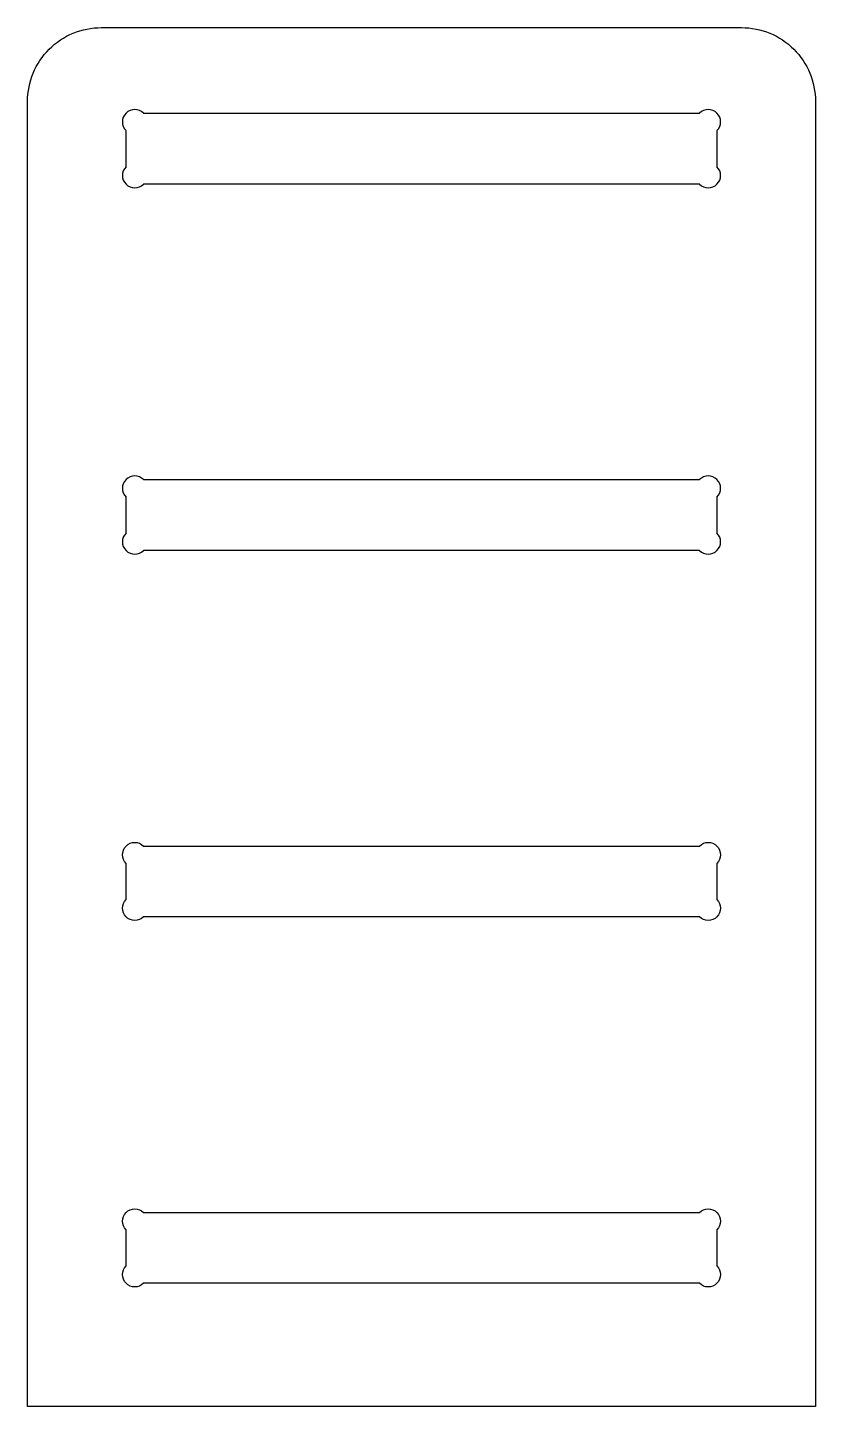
# Model space of a CAD drawing. Header units: inches. Extents: x -25 to -17, y -1.5 to 12.5.
import ezdxf

# ---------------------------------------------------------------- set-up
doc = ezdxf.new("R2010")
doc.units = ezdxf.units.IN
doc.layers.get('0').update_dxf_attribs({"linetype": 'CONTINUOUS'})

msp = doc.modelspace()

# ---------------------------------------------------------------- linework, layer by layer
for p, q in [((-23.823, 11.63), (-18.177, 11.63)), ((-24, 11.087), (-24, 11.453)), ((-18, 11.453), (-18, 11.087)), ((-18.177, 10.91), (-23.823, 10.91)), ((-23.823, 7.91), (-18.177, 7.91)), ((-24, 7.367), (-24, 7.733)), ((-18, 7.733), (-18, 7.367)), ((-18.177, 7.19), (-23.823, 7.19))]:
    msp.add_line(p, q)
for points in [[(-17.75, 12.5, -0.414214), (-17, 11.75), (-17, -1.5), (-25, -1.5), (-25, 11.75, -0.414214), (-24.25, 12.5)], [(-18.177, 4.19, -1), (-18, 4.013), (-18, 3.647, -1), (-18.177, 3.47), (-23.823, 3.47, -1), (-24, 3.647), (-24, 4.013, -1), (-23.823, 4.19)], [(-18.177, 0.47, -1), (-18, 0.293), (-18, -0.073, -1), (-18.177, -0.25), (-23.823, -0.25, -1), (-24, -0.073), (-24, 0.293, -1), (-23.823, 0.47)]]:
    msp.add_lwpolyline(points, format="xyb", close=True)
for centre, start, end in [((-23.912, 11.542), 45, 225), ((-18.088, 11.542), -45, 135), ((-23.912, 10.998), 135, 315), ((-18.088, 10.998), -135, 45), ((-23.912, 7.822), 45, 225), ((-18.088, 7.822), -45, 135), ((-23.912, 7.278), 135, 315), ((-18.088, 7.278), -135, 45)]:
    msp.add_arc(centre, 0.125, start, end)

doc.saveas('drawing.dxf')
